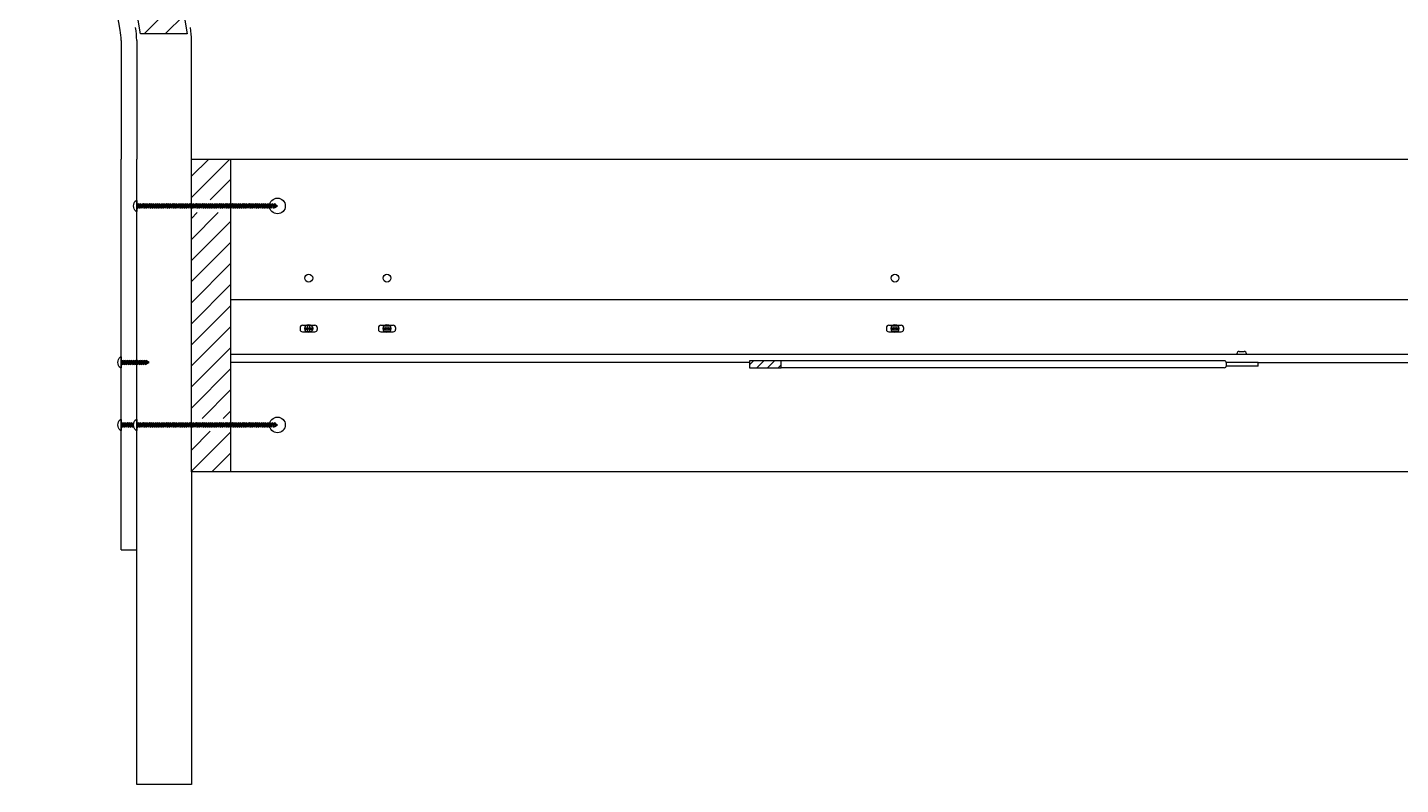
# Model space of a CAD drawing. Header units: millimetres. Extents: x 933 to 3262, y 580 to 1336.
# Drawn here: x 1985.3 to 2073.1, y 842.9 to 891.3 of the extents above; entities that cross this region are included whole.
import ezdxf

# ---------------------------------------------------------------- set-up
doc = ezdxf.new("R2010")
doc.units = ezdxf.units.MM
for name, color, linetype in [('A-FURN', 8, 'Continuous'), ('CAMPITURA', 253, 'Continuous'), ('Viti', 90, 'Continuous')]:
    doc.layers.add(name, color=color, linetype=linetype)
pattern_1 = [(45, (63.6199, 133.6698), (-0.6735192, 0.6735192), [])]

msp = doc.modelspace()

# ---------------------------------------------------------------- hatches: boundary and pattern name
at = {"layer": 'CAMPITURA'}
h = msp.add_hatch(dxfattribs=at)
h.set_pattern_fill('ANSI31', color=256, scale=0.3)
h.set_pattern_definition(pattern_1)
h.paths.add_polyline_path([(1989.62, 908.171), (1991.338, 908.171), (1991.338, 907.696), (1989.701, 907.696), (1991.324, 898.162), (1992.036, 898.162), (1992.036, 897.687), (1991.405, 897.687), (1992.556, 890.929), (1995.556, 890.929), (1991.81, 912.929), (1988.81, 912.929)])
h.paths.add_polyline_path([(1992.058, 894.079), (1992.117, 894.022), (1992.194, 894.022), (1992.194, 894.079), (1992.253, 894.022), (1992.329, 894.022), (1992.329, 894.079), (1992.388, 894.022), (1992.465, 894.022), (1992.465, 894.079), (1992.524, 894.022), (1992.601, 894.022), (1992.601, 894.079), (1992.66, 894.022), (1992.736, 894.022), (1992.736, 894.079), (1992.795, 894.022), (1992.872, 894.022), (1992.872, 894.079), (1992.931, 894.022), (1993.007, 894.022), (1993.007, 894.079), (1993.066, 894.022), (1993.143, 894.022), (1993.143, 894.079), (1993.202, 894.022), (1993.278, 894.022), (1993.278, 894.079), (1993.338, 894.022), (1993.414, 894.022), (1993.414, 894.079), (1993.478, 894.005), (1993.609, 893.929), (1993.447, 893.836), (1993.387, 893.836), (1993.387, 893.78), (1993.328, 893.836), (1993.278, 894.022), (1993.202, 894.022), (1993.252, 893.836), (1993.252, 893.78), (1993.193, 893.836), (1993.143, 894.022), (1993.066, 894.022), (1993.116, 893.836), (1993.116, 893.78), (1993.057, 893.836), (1993.007, 894.022), (1992.931, 894.022), (1992.981, 893.836), (1992.981, 893.78), (1992.922, 893.836), (1992.872, 894.022), (1992.795, 894.022), (1992.845, 893.836), (1992.845, 893.78), (1992.786, 893.836), (1992.736, 894.022), (1992.66, 894.022), (1992.71, 893.836), (1992.71, 893.78), (1992.65, 893.836), (1992.601, 894.022), (1992.524, 894.022), (1992.574, 893.836), (1992.574, 893.78), (1992.515, 893.836), (1992.465, 894.022), (1992.388, 894.022), (1992.438, 893.836), (1992.438, 893.78), (1992.379, 893.836), (1992.329, 894.022), (1992.253, 894.022), (1992.303, 893.836), (1992.303, 893.78), (1992.244, 893.836), (1992.194, 894.022), (1992.117, 894.022), (1992.167, 893.836), (1992.167, 893.78), (1992.108, 893.836), (1992.058, 894.022)], flags=16)
h = msp.add_hatch(dxfattribs=at)
h.set_pattern_fill('ANSI31', color=256, scale=0.3)
h.set_pattern_definition(pattern_1)
h.paths.add_polyline_path([(1998.324, 882.929), (1995.824, 882.929), (1995.824, 880.32), (1998.324, 880.32)])
h.paths.add_polyline_path([(1998.324, 879.504), (1995.824, 879.504), (1995.824, 866.349), (1998.324, 866.349)])
h.paths.add_polyline_path([(1998.324, 865.518), (1995.824, 865.518), (1995.824, 862.929), (1997.824, 862.929), (1998.324, 862.929)])
at = {"layer": 'Viti'}
h = msp.add_hatch(dxfattribs=at)
h.set_pattern_fill('ANSI31', color=256, scale=0.15)
h.set_pattern_definition([(45, (54.10245, 133.66975), (-0.3367596, 0.3367596), [])])
h.paths.add_polyline_path([(2033.529, 869.579), (2033.529, 870.029), (2031.506, 870.029), (2031.506, 869.579)])

# ---------------------------------------------------------------- linework, layer by layer
at = {"layer": 'A-FURN'}
for p, q in [((1991.267, 891.179), (1985.338, 925.929)), ((1991.324, 890.506), (1991.324, 882.929)), ((1992.324, 890.506), (1992.324, 882.929)), ((1995.824, 882.929), (1995.824, 890.506)), ((1991.324, 857.929), (1991.324, 882.929)), ((1992.324, 842.929), (1992.324, 882.929)), ((1998.324, 882.929), (2199.289, 882.929)), ((2199.289, 873.929), (1998.324, 873.929)), ((1995.824, 862.929), (1995.824, 842.929)), ((2201.789, 862.929), (1998.324, 862.929)), ((1991.324, 857.929), (1992.324, 857.929)), ((1995.824, 842.929), (1992.324, 842.929))]:
    msp.add_line(p, q, dxfattribs=at)
for points in [[(1991.81, 912.929), (1995.556, 890.929), (1992.556, 890.929), (1988.81, 912.929)], [(1997.824, 862.929), (1995.824, 862.929), (1995.824, 882.929), (1998.324, 882.929), (1998.324, 862.929)]]:
    msp.add_lwpolyline(points, close=True, dxfattribs=at)
for centre, radius in [((1987.324, 890.506), 4), ((1987.324, 890.506), 5), ((1990.824, 890.506), 5)]:
    msp.add_arc(centre, radius, 0, 9.6824, dxfattribs=at)
at = {"layer": 'Viti'}
for p, q in [((1992.324, 879.836), (1992.349, 879.836)), ((1992.358, 880.022), (1992.434, 880.022)), ((1992.408, 879.836), (1992.484, 879.836)), ((1992.494, 880.022), (1992.57, 880.022)), ((1992.543, 879.836), (1992.62, 879.836)), ((1992.629, 880.022), (1992.706, 880.022)), ((1992.765, 880.022), (1992.841, 880.022)), ((1992.9, 880.022), (1992.977, 880.022)), ((1993.036, 880.022), (1993.112, 880.022)), ((1993.171, 880.022), (1993.248, 880.022)), ((1993.307, 880.022), (1993.384, 880.022)), ((1993.443, 880.022), (1993.519, 880.022)), ((1993.578, 880.022), (1993.655, 880.022)), ((1993.714, 880.022), (1993.79, 880.022)), ((1993.849, 880.022), (1993.926, 880.022)), ((1993.985, 880.022), (1994.061, 880.022)), ((1994.121, 880.022), (1994.197, 880.022)), ((1994.256, 880.022), (1994.333, 880.022)), ((1994.392, 880.022), (1994.468, 880.022)), ((1994.527, 880.022), (1994.604, 880.022)), ((1994.663, 880.022), (1994.739, 880.022)), ((1994.798, 880.022), (1994.875, 880.022)), ((1994.934, 880.022), (1995.011, 880.022)), ((1995.07, 880.022), (1995.146, 880.022)), ((1995.205, 880.022), (1995.282, 880.022)), ((1995.341, 880.022), (1995.417, 880.022)), ((1995.476, 880.022), (1995.553, 880.022)), ((1995.612, 880.022), (1995.688, 880.022)), ((1995.748, 880.022), (1995.824, 880.022)), ((1995.883, 880.022), (1995.959, 880.022)), ((1996.019, 880.022), (1996.095, 880.022)), ((1996.154, 880.022), (1996.231, 880.022)), ((1996.29, 880.022), (1996.366, 880.022)), ((1996.425, 880.022), (1996.502, 880.022)), ((1996.561, 880.022), (1996.637, 880.022)), ((1996.696, 880.022), (1996.773, 880.022)), ((1996.832, 880.022), (1996.908, 880.022)), ((1996.967, 880.022), (1997.044, 880.022)), ((1997.103, 880.022), (1997.179, 880.022)), ((1997.238, 880.022), (1997.315, 880.022)), ((1997.374, 880.022), (1997.45, 880.022)), ((1997.51, 880.022), (1997.586, 880.022)), ((1997.645, 880.022), (1997.722, 880.022)), ((1997.781, 880.022), (1997.857, 880.022)), ((1997.916, 880.022), (1997.993, 880.022)), ((1998.052, 880.022), (1998.128, 880.022)), ((1998.187, 880.022), (1998.264, 880.022)), ((1998.323, 880.022), (1998.399, 880.022)), ((1998.458, 880.022), (1998.535, 880.022)), ((1998.594, 880.022), (1998.67, 880.022)), ((1998.729, 880.022), (1998.806, 880.022)), ((1998.865, 880.022), (1998.942, 880.022)), ((1999.001, 880.022), (1999.077, 880.022)), ((1999.136, 880.022), (1999.213, 880.022)), ((1999.272, 880.022), (1999.348, 880.022)), ((1999.407, 880.022), (1999.484, 880.022)), ((1999.543, 880.022), (1999.619, 880.022)), ((1999.678, 880.022), (1999.755, 880.022)), ((1999.814, 880.022), (1999.89, 880.022)), ((1999.949, 880.022), (2000.026, 880.022)), ((2000.085, 880.022), (2000.161, 880.022)), ((2000.221, 880.022), (2000.297, 880.022)), ((2000.356, 880.022), (2000.433, 880.022)), ((2000.492, 880.022), (2000.568, 880.022)), ((2000.627, 880.022), (2000.704, 880.022)), ((2000.763, 880.022), (2000.839, 880.022)), ((2000.898, 880.022), (2000.994, 880.022)), ((2001.053, 880.022), (2001.129, 880.022)), ((2002.768, 872.151), (2002.768, 872.034)), ((2002.918, 872.301), (2003.18, 872.301)), ((2002.918, 871.884), (2003.18, 871.884)), ((2003.113, 872.04), (2003.113, 872.145)), ((2003.113, 872.145), (2003.272, 872.145)), ((2003.272, 872.04), (2003.113, 872.04)), ((2003.272, 872.145), (2003.272, 872.301)), ((2003.272, 872.301), (2003.376, 872.301)), ((2003.376, 872.04), (2003.272, 872.145)), ((2003.376, 872.145), (2003.272, 872.04)), ((2003.272, 871.884), (2003.272, 872.04)), ((2003.376, 871.884), (2003.272, 871.884)), ((2003.376, 872.301), (2003.376, 872.145)), ((2003.376, 872.145), (2003.531, 872.145)), ((2003.376, 872.04), (2003.376, 871.884)), ((2003.531, 872.04), (2003.376, 872.04)), ((2003.455, 872.301), (2003.718, 872.301)), ((2003.455, 871.884), (2003.718, 871.884)), ((2003.531, 872.145), (2003.531, 872.04)), ((2003.868, 872.151), (2003.868, 872.034)), ((2007.774, 872.151), (2007.774, 872.034)), ((2007.924, 872.301), (2008.186, 872.301)), ((2007.924, 871.884), (2008.186, 871.884)), ((2008.113, 872.04), (2008.113, 872.145)), ((2008.113, 872.145), (2008.272, 872.145)), ((2008.272, 872.04), (2008.113, 872.04)), ((2008.272, 872.145), (2008.272, 872.301)), ((2008.272, 872.301), (2008.376, 872.301)), ((2008.376, 872.04), (2008.272, 872.145)), ((2008.376, 872.145), (2008.272, 872.04)), ((2008.272, 871.884), (2008.272, 872.04)), ((2008.376, 871.884), (2008.272, 871.884)), ((2008.376, 872.301), (2008.376, 872.145)), ((2008.376, 872.145), (2008.531, 872.145)), ((2008.376, 872.04), (2008.376, 871.884)), ((2008.531, 872.04), (2008.376, 872.04)), ((2008.462, 872.301), (2008.724, 872.301)), ((2008.462, 871.884), (2008.724, 871.884)), ((2008.531, 872.145), (2008.531, 872.04)), ((2008.874, 872.151), (2008.874, 872.034)), ((2040.257, 872.151), (2040.257, 872.034)), ((2040.407, 872.301), (2040.669, 872.301)), ((2040.407, 871.884), (2040.669, 871.884)), ((2040.596, 872.04), (2040.596, 872.145)), ((2040.596, 872.145), (2040.754, 872.145)), ((2040.754, 872.04), (2040.596, 872.04)), ((2040.754, 872.145), (2040.754, 872.301)), ((2040.754, 872.301), (2040.859, 872.301)), ((2040.859, 872.04), (2040.754, 872.145)), ((2040.859, 872.145), (2040.754, 872.04)), ((2040.754, 871.884), (2040.754, 872.04)), ((2040.859, 871.884), (2040.754, 871.884)), ((2040.859, 872.301), (2040.859, 872.145)), ((2040.859, 872.145), (2041.013, 872.145)), ((2040.859, 872.04), (2040.859, 871.884)), ((2041.013, 872.04), (2040.859, 872.04)), ((2040.945, 872.301), (2041.207, 872.301)), ((2040.945, 871.884), (2041.207, 871.884)), ((2041.013, 872.145), (2041.013, 872.04)), ((2041.357, 872.151), (2041.357, 872.034)), ((2199.289, 870.429), (1998.324, 870.429)), ((2062.675, 870.429), (2062.675, 870.479)), ((2062.675, 870.429), (2062.675, 870.479)), ((2062.825, 870.629), (2063.125, 870.629)), ((2062.825, 870.629), (2063.125, 870.629)), ((2063.275, 870.479), (2063.275, 870.429)), ((2063.275, 870.479), (2063.275, 870.429)), ((1991.324, 869.836), (1991.349, 869.836)), ((1991.358, 870.022), (1991.434, 870.022)), ((1991.408, 869.836), (1991.484, 869.836)), ((1991.494, 870.022), (1991.57, 870.022)), ((1991.543, 869.836), (1991.62, 869.836)), ((1991.629, 870.022), (1991.706, 870.022)), ((1991.765, 870.022), (1991.841, 870.022)), ((1991.9, 870.022), (1991.977, 870.022)), ((1992.036, 870.022), (1992.112, 870.022)), ((1992.171, 870.022), (1992.248, 870.022)), ((1992.307, 870.022), (1992.384, 870.022)), ((1992.443, 870.022), (1992.519, 870.022)), ((1992.578, 870.022), (1992.655, 870.022)), ((1992.714, 870.022), (1992.79, 870.022)), ((1992.849, 870.022), (1992.926, 870.022)), ((2031.506, 869.929), (1998.324, 869.929)), ((2061.853, 870.029), (2033.529, 870.029)), ((2061.853, 869.579), (2033.529, 869.579)), ((2064.022, 869.929), (2062.003, 869.929)), ((2062.003, 869.729), (2062.003, 869.879)), ((2064.022, 869.679), (2062.003, 869.679)), ((2064.022, 869.679), (2064.022, 869.929)), ((2133.591, 869.904), (2064.022, 869.904)), ((1991.324, 865.836), (1991.349, 865.836)), ((1991.358, 866.022), (1991.434, 866.022)), ((1991.408, 865.836), (1991.484, 865.836)), ((1991.494, 866.022), (1991.57, 866.022)), ((1991.543, 865.836), (1991.62, 865.836)), ((1991.629, 866.022), (1991.706, 866.022)), ((1991.765, 866.022), (1991.841, 866.022)), ((1991.9, 866.022), (1991.977, 866.022)), ((1992.036, 866.022), (1992.112, 866.022)), ((1992.324, 865.836), (1992.349, 865.836)), ((1992.358, 866.022), (1992.434, 866.022)), ((1992.408, 865.836), (1992.484, 865.836)), ((1992.494, 866.022), (1992.57, 866.022)), ((1992.543, 865.836), (1992.62, 865.836)), ((1992.629, 866.022), (1992.706, 866.022)), ((1992.765, 866.022), (1992.841, 866.022)), ((1992.9, 866.022), (1992.977, 866.022)), ((1993.036, 866.022), (1993.112, 866.022)), ((1993.171, 866.022), (1993.248, 866.022)), ((1993.307, 866.022), (1993.384, 866.022)), ((1993.443, 866.022), (1993.519, 866.022)), ((1993.578, 866.022), (1993.655, 866.022)), ((1993.714, 866.022), (1993.79, 866.022)), ((1993.849, 866.022), (1993.926, 866.022)), ((1993.985, 866.022), (1994.061, 866.022)), ((1994.121, 866.022), (1994.197, 866.022)), ((1994.256, 866.022), (1994.333, 866.022)), ((1994.392, 866.022), (1994.468, 866.022)), ((1994.527, 866.022), (1994.604, 866.022)), ((1994.663, 866.022), (1994.739, 866.022)), ((1994.798, 866.022), (1994.875, 866.022)), ((1994.934, 866.022), (1995.011, 866.022)), ((1995.07, 866.022), (1995.146, 866.022)), ((1995.205, 866.022), (1995.282, 866.022)), ((1995.341, 866.022), (1995.417, 866.022)), ((1995.476, 866.022), (1995.553, 866.022)), ((1995.612, 866.022), (1995.688, 866.022)), ((1995.748, 866.022), (1995.824, 866.022)), ((1995.883, 866.022), (1995.959, 866.022)), ((1996.019, 866.022), (1996.095, 866.022)), ((1996.154, 866.022), (1996.231, 866.022)), ((1996.29, 866.022), (1996.366, 866.022)), ((1996.425, 866.022), (1996.502, 866.022)), ((1996.561, 866.022), (1996.637, 866.022)), ((1996.696, 866.022), (1996.773, 866.022)), ((1996.832, 866.022), (1996.908, 866.022)), ((1996.967, 866.022), (1997.044, 866.022)), ((1997.103, 866.022), (1997.179, 866.022)), ((1997.238, 866.022), (1997.315, 866.022)), ((1997.374, 866.022), (1997.45, 866.022)), ((1997.51, 866.022), (1997.586, 866.022)), ((1997.645, 866.022), (1997.722, 866.022)), ((1997.781, 866.022), (1997.857, 866.022)), ((1997.916, 866.022), (1997.993, 866.022)), ((1998.052, 866.022), (1998.128, 866.022)), ((1998.187, 866.022), (1998.264, 866.022)), ((1998.323, 866.022), (1998.399, 866.022)), ((1998.458, 866.022), (1998.535, 866.022)), ((1998.594, 866.022), (1998.67, 866.022)), ((1998.729, 866.022), (1998.806, 866.022)), ((1998.865, 866.022), (1998.942, 866.022)), ((1999.001, 866.022), (1999.077, 866.022)), ((1999.136, 866.022), (1999.213, 866.022)), ((1999.272, 866.022), (1999.348, 866.022)), ((1999.407, 866.022), (1999.484, 866.022)), ((1999.543, 866.022), (1999.619, 866.022)), ((1999.678, 866.022), (1999.755, 866.022)), ((1999.814, 866.022), (1999.89, 866.022)), ((1999.949, 866.022), (2000.026, 866.022)), ((2000.085, 866.022), (2000.161, 866.022)), ((2000.221, 866.022), (2000.297, 866.022)), ((2000.356, 866.022), (2000.433, 866.022)), ((2000.492, 866.022), (2000.568, 866.022)), ((2000.627, 866.022), (2000.704, 866.022)), ((2000.763, 866.022), (2000.839, 866.022)), ((2000.898, 866.022), (2000.994, 866.022)), ((2001.053, 866.022), (2001.129, 866.022))]:
    msp.add_line(p, q, dxfattribs=at)
for points in [[(1992.324, 879.579), (1992.278, 879.579, -0.451416), (1992.278, 880.279), (1992.324, 880.279)], [(1991.324, 869.579), (1991.278, 869.579, -0.451416), (1991.278, 870.279), (1991.324, 870.279)], [(1991.324, 865.579), (1991.278, 865.579, -0.451416), (1991.278, 866.279), (1991.324, 866.279)], [(1992.324, 865.579), (1992.278, 865.579, -0.451416), (1992.278, 866.279), (1992.324, 866.279)]]:
    msp.add_lwpolyline(points, format="xyb", close=True, dxfattribs=at)
for points in [[(1992.324, 880.055), (1992.358, 880.022), (1992.408, 879.836), (1992.408, 879.78), (1992.324, 880.01)], [(1992.324, 879.929), (1992.349, 879.836), (1992.408, 879.78)], [(1992.434, 880.079), (1992.494, 880.022), (1992.543, 879.836), (1992.543, 879.78), (1992.434, 880.079), (1992.434, 880.022), (1992.484, 879.836), (1992.543, 879.78)], [(1992.57, 880.079), (1992.629, 880.022), (1992.679, 879.836), (1992.679, 879.78), (1992.57, 880.079), (1992.57, 880.022), (1992.62, 879.836), (1992.679, 879.78)], [(1992.706, 880.079), (1992.765, 880.022), (1992.815, 879.836), (1992.815, 879.78), (1992.706, 880.079), (1992.706, 880.022), (1992.756, 879.836), (1992.815, 879.78)], [(1992.841, 880.079), (1992.9, 880.022), (1992.95, 879.836), (1992.95, 879.78), (1992.841, 880.079), (1992.841, 880.022), (1992.891, 879.836), (1992.95, 879.78)], [(1992.977, 880.079), (1993.036, 880.022), (1993.086, 879.836), (1993.086, 879.78), (1992.977, 880.079), (1992.977, 880.022), (1993.027, 879.836), (1993.086, 879.78)], [(1993.112, 880.079), (1993.171, 880.022), (1993.221, 879.836), (1993.221, 879.78), (1993.112, 880.079), (1993.112, 880.022), (1993.162, 879.836), (1993.221, 879.78)], [(1993.248, 880.079), (1993.307, 880.022), (1993.357, 879.836), (1993.357, 879.78), (1993.248, 880.079), (1993.248, 880.022), (1993.298, 879.836), (1993.357, 879.78)], [(1993.384, 880.079), (1993.443, 880.022), (1993.493, 879.836), (1993.493, 879.78), (1993.384, 880.079), (1993.384, 880.022), (1993.433, 879.836), (1993.493, 879.78)], [(1993.519, 880.079), (1993.578, 880.022), (1993.628, 879.836), (1993.628, 879.78), (1993.519, 880.079), (1993.519, 880.022), (1993.569, 879.836), (1993.628, 879.78)], [(1993.655, 880.079), (1993.714, 880.022), (1993.764, 879.836), (1993.764, 879.78), (1993.655, 880.079), (1993.655, 880.022), (1993.705, 879.836), (1993.764, 879.78)], [(1993.79, 880.079), (1993.849, 880.022), (1993.899, 879.836), (1993.899, 879.78), (1993.79, 880.079), (1993.79, 880.022), (1993.84, 879.836), (1993.899, 879.78)], [(1993.926, 880.079), (1993.985, 880.022), (1994.035, 879.836), (1994.035, 879.78), (1993.926, 880.079), (1993.926, 880.022), (1993.976, 879.836), (1994.035, 879.78)], [(1994.061, 880.079), (1994.121, 880.022), (1994.17, 879.836), (1994.17, 879.78), (1994.061, 880.079), (1994.061, 880.022), (1994.111, 879.836), (1994.17, 879.78)], [(1994.197, 880.079), (1994.256, 880.022), (1994.306, 879.836), (1994.306, 879.78), (1994.197, 880.079), (1994.197, 880.022), (1994.247, 879.836), (1994.306, 879.78)], [(1994.333, 880.079), (1994.392, 880.022), (1994.442, 879.836), (1994.442, 879.78), (1994.333, 880.079), (1994.333, 880.022), (1994.383, 879.836), (1994.442, 879.78)], [(1994.468, 880.079), (1994.527, 880.022), (1994.577, 879.836), (1994.577, 879.78), (1994.468, 880.079), (1994.468, 880.022), (1994.518, 879.836), (1994.577, 879.78)], [(1994.604, 880.079), (1994.663, 880.022), (1994.713, 879.836), (1994.713, 879.78), (1994.604, 880.079), (1994.604, 880.022), (1994.654, 879.836), (1994.713, 879.78)], [(1994.739, 880.079), (1994.798, 880.022), (1994.848, 879.836), (1994.848, 879.78), (1994.739, 880.079), (1994.739, 880.022), (1994.789, 879.836), (1994.848, 879.78)], [(1994.875, 880.079), (1994.934, 880.022), (1994.984, 879.836), (1994.984, 879.78), (1994.875, 880.079), (1994.875, 880.022), (1994.925, 879.836), (1994.984, 879.78)], [(1995.011, 880.079), (1995.07, 880.022), (1995.12, 879.836), (1995.12, 879.78), (1995.011, 880.079), (1995.011, 880.022), (1995.06, 879.836), (1995.12, 879.78)], [(1995.146, 880.079), (1995.205, 880.022), (1995.255, 879.836), (1995.255, 879.78), (1995.146, 880.079), (1995.146, 880.022), (1995.196, 879.836), (1995.255, 879.78)], [(1995.282, 880.079), (1995.341, 880.022), (1995.391, 879.836), (1995.391, 879.78), (1995.282, 880.079), (1995.282, 880.022), (1995.332, 879.836), (1995.391, 879.78)], [(1995.417, 880.079), (1995.476, 880.022), (1995.526, 879.836), (1995.526, 879.78), (1995.417, 880.079), (1995.417, 880.022), (1995.467, 879.836), (1995.526, 879.78)], [(1995.553, 880.079), (1995.612, 880.022), (1995.662, 879.836), (1995.662, 879.78), (1995.553, 880.079), (1995.553, 880.022), (1995.603, 879.836), (1995.662, 879.78)], [(1995.688, 880.079), (1995.748, 880.022), (1995.797, 879.836), (1995.797, 879.78), (1995.688, 880.079), (1995.688, 880.022), (1995.738, 879.836), (1995.797, 879.78)], [(1995.824, 880.079), (1995.883, 880.022), (1995.933, 879.836), (1995.933, 879.78), (1995.824, 880.079), (1995.824, 880.022), (1995.874, 879.836), (1995.933, 879.78)], [(1995.959, 880.079), (1996.019, 880.022), (1996.068, 879.836), (1996.068, 879.78), (1995.959, 880.079), (1995.959, 880.022), (1996.009, 879.836), (1996.068, 879.78)], [(1996.095, 880.079), (1996.154, 880.022), (1996.204, 879.836), (1996.204, 879.78), (1996.095, 880.079), (1996.095, 880.022), (1996.145, 879.836), (1996.204, 879.78)], [(1996.231, 880.079), (1996.29, 880.022), (1996.34, 879.836), (1996.34, 879.78), (1996.231, 880.079), (1996.231, 880.022), (1996.28, 879.836), (1996.34, 879.78)], [(1996.366, 880.079), (1996.425, 880.022), (1996.475, 879.836), (1996.475, 879.78), (1996.366, 880.079), (1996.366, 880.022), (1996.416, 879.836), (1996.475, 879.78)], [(1996.502, 880.079), (1996.561, 880.022), (1996.611, 879.836), (1996.611, 879.78), (1996.502, 880.079), (1996.502, 880.022), (1996.551, 879.836), (1996.611, 879.78)], [(1996.637, 880.079), (1996.696, 880.022), (1996.746, 879.836), (1996.746, 879.78), (1996.637, 880.079), (1996.637, 880.022), (1996.687, 879.836), (1996.746, 879.78)], [(1996.773, 880.079), (1996.832, 880.022), (1996.882, 879.836), (1996.882, 879.78), (1996.773, 880.079), (1996.773, 880.022), (1996.823, 879.836), (1996.882, 879.78)], [(1996.908, 880.079), (1996.967, 880.022), (1997.017, 879.836), (1997.017, 879.78), (1996.908, 880.079), (1996.908, 880.022), (1996.958, 879.836), (1997.017, 879.78)], [(1997.044, 880.079), (1997.103, 880.022), (1997.153, 879.836), (1997.153, 879.78), (1997.044, 880.079), (1997.044, 880.022), (1997.094, 879.836), (1997.153, 879.78)], [(1997.179, 880.079), (1997.238, 880.022), (1997.288, 879.836), (1997.288, 879.78), (1997.179, 880.079), (1997.179, 880.022), (1997.229, 879.836), (1997.288, 879.78)], [(1997.315, 880.079), (1997.374, 880.022), (1997.424, 879.836), (1997.424, 879.78), (1997.315, 880.079), (1997.315, 880.022), (1997.365, 879.836), (1997.424, 879.78)], [(1997.45, 880.079), (1997.51, 880.022), (1997.559, 879.836), (1997.559, 879.78), (1997.45, 880.079), (1997.45, 880.022), (1997.5, 879.836), (1997.559, 879.78)], [(1997.586, 880.079), (1997.645, 880.022), (1997.695, 879.836), (1997.695, 879.78), (1997.586, 880.079), (1997.586, 880.022), (1997.636, 879.836), (1997.695, 879.78)], [(1997.722, 880.079), (1997.781, 880.022), (1997.831, 879.836), (1997.831, 879.78), (1997.722, 880.079), (1997.722, 880.022), (1997.772, 879.836), (1997.831, 879.78)], [(1997.857, 880.079), (1997.916, 880.022), (1997.966, 879.836), (1997.966, 879.78), (1997.857, 880.079), (1997.857, 880.022), (1997.907, 879.836), (1997.966, 879.78)], [(1997.993, 880.079), (1998.052, 880.022), (1998.102, 879.836), (1998.102, 879.78), (1997.993, 880.079), (1997.993, 880.022), (1998.043, 879.836), (1998.102, 879.78)], [(1998.128, 880.079), (1998.187, 880.022), (1998.237, 879.836), (1998.237, 879.78), (1998.128, 880.079), (1998.128, 880.022), (1998.178, 879.836), (1998.237, 879.78)], [(1998.264, 880.079), (1998.323, 880.022), (1998.373, 879.836), (1998.373, 879.78), (1998.264, 880.079), (1998.264, 880.022), (1998.314, 879.836), (1998.373, 879.78)], [(1998.399, 880.079), (1998.458, 880.022), (1998.508, 879.836), (1998.508, 879.78), (1998.399, 880.079), (1998.399, 880.022), (1998.449, 879.836), (1998.508, 879.78)], [(1998.535, 880.079), (1998.594, 880.022), (1998.644, 879.836), (1998.644, 879.78), (1998.535, 880.079), (1998.535, 880.022), (1998.585, 879.836), (1998.644, 879.78)], [(1998.67, 880.079), (1998.729, 880.022), (1998.779, 879.836), (1998.779, 879.78), (1998.67, 880.079), (1998.67, 880.022), (1998.72, 879.836), (1998.779, 879.78)], [(1998.806, 880.079), (1998.865, 880.022), (1998.915, 879.836), (1998.915, 879.78), (1998.806, 880.079), (1998.806, 880.022), (1998.856, 879.836), (1998.915, 879.78)], [(1998.942, 880.079), (1999.001, 880.022), (1999.051, 879.836), (1999.051, 879.78), (1998.942, 880.079), (1998.942, 880.022), (1998.991, 879.836), (1999.051, 879.78)], [(1999.077, 880.079), (1999.136, 880.022), (1999.186, 879.836), (1999.186, 879.78), (1999.077, 880.079), (1999.077, 880.022), (1999.127, 879.836), (1999.186, 879.78)], [(1999.213, 880.079), (1999.272, 880.022), (1999.322, 879.836), (1999.322, 879.78), (1999.213, 880.079), (1999.213, 880.022), (1999.262, 879.836), (1999.322, 879.78)], [(1999.348, 880.079), (1999.407, 880.022), (1999.457, 879.836), (1999.457, 879.78), (1999.348, 880.079), (1999.348, 880.022), (1999.398, 879.836), (1999.457, 879.78)], [(1999.484, 880.079), (1999.543, 880.022), (1999.593, 879.836), (1999.593, 879.78), (1999.484, 880.079), (1999.484, 880.022), (1999.534, 879.836), (1999.593, 879.78)], [(1999.619, 880.079), (1999.678, 880.022), (1999.728, 879.836), (1999.728, 879.78), (1999.619, 880.079), (1999.619, 880.022), (1999.669, 879.836), (1999.728, 879.78)], [(1999.755, 880.079), (1999.814, 880.022), (1999.864, 879.836), (1999.864, 879.78), (1999.755, 880.079), (1999.755, 880.022), (1999.805, 879.836), (1999.864, 879.78)], [(1999.89, 880.079), (1999.949, 880.022), (1999.999, 879.836), (1999.999, 879.78), (1999.89, 880.079), (1999.89, 880.022), (1999.94, 879.836), (1999.999, 879.78)], [(2000.026, 880.079), (2000.085, 880.022), (2000.135, 879.836), (2000.135, 879.78), (2000.026, 880.079), (2000.026, 880.022), (2000.076, 879.836), (2000.135, 879.78)], [(2000.161, 880.079), (2000.221, 880.022), (2000.27, 879.836), (2000.27, 879.78), (2000.161, 880.079), (2000.161, 880.022), (2000.211, 879.836), (2000.27, 879.78)], [(2000.297, 880.079), (2000.356, 880.022), (2000.406, 879.836), (2000.406, 879.78), (2000.297, 880.079), (2000.297, 880.022), (2000.347, 879.836), (2000.406, 879.78)], [(2000.433, 880.079), (2000.492, 880.022), (2000.542, 879.836), (2000.542, 879.78), (2000.433, 880.079), (2000.433, 880.022), (2000.483, 879.836), (2000.542, 879.78)], [(2000.568, 880.079), (2000.627, 880.022), (2000.677, 879.836), (2000.677, 879.78), (2000.568, 880.079), (2000.568, 880.022), (2000.618, 879.836), (2000.677, 879.78)], [(2000.704, 880.079), (2000.763, 880.022), (2000.813, 879.836), (2000.813, 879.78), (2000.704, 880.079), (2000.704, 880.022), (2000.754, 879.836), (2000.813, 879.78)], [(2000.839, 880.079), (2000.898, 880.022), (2000.948, 879.836), (2000.948, 879.78), (2000.839, 880.079), (2000.839, 880.022), (2000.889, 879.836), (2000.948, 879.78)], [(2000.994, 880.079), (2001.053, 880.022), (2001.103, 879.836), (2001.103, 879.78), (2000.994, 880.079), (2000.994, 880.022), (2001.044, 879.836), (2001.103, 879.78)], [(2001.103, 879.836), (2001.163, 879.836), (2001.324, 879.929), (2001.193, 880.005)], [(2001.129, 880.079), (2001.193, 880.005), (2001.2, 879.979), (2001.2, 879.885), (2001.129, 880.079), (2001.129, 880.022), (2001.155, 879.929), (2001.2, 879.885)], [(1991.324, 870.055), (1991.358, 870.022), (1991.408, 869.836), (1991.408, 869.78), (1991.324, 870.01)], [(1991.434, 870.079), (1991.494, 870.022), (1991.543, 869.836), (1991.543, 869.78), (1991.434, 870.079), (1991.434, 870.022), (1991.484, 869.836), (1991.543, 869.78)], [(1991.57, 870.079), (1991.629, 870.022), (1991.679, 869.836), (1991.679, 869.78), (1991.57, 870.079), (1991.57, 870.022), (1991.62, 869.836), (1991.679, 869.78)], [(1991.706, 870.079), (1991.765, 870.022), (1991.815, 869.836), (1991.815, 869.78), (1991.706, 870.079), (1991.706, 870.022), (1991.756, 869.836), (1991.815, 869.78)], [(1991.841, 870.079), (1991.9, 870.022), (1991.95, 869.836), (1991.95, 869.78), (1991.841, 870.079), (1991.841, 870.022), (1991.891, 869.836), (1991.95, 869.78)], [(1991.977, 870.079), (1992.036, 870.022), (1992.086, 869.836), (1992.086, 869.78), (1991.977, 870.079), (1991.977, 870.022), (1992.027, 869.836), (1992.086, 869.78)], [(1992.112, 870.079), (1992.171, 870.022), (1992.221, 869.836), (1992.221, 869.78), (1992.112, 870.079), (1992.112, 870.022), (1992.162, 869.836), (1992.221, 869.78)], [(1992.248, 870.079), (1992.307, 870.022), (1992.357, 869.836), (1992.357, 869.78), (1992.248, 870.079), (1992.248, 870.022), (1992.298, 869.836), (1992.357, 869.78)], [(1992.384, 870.079), (1992.443, 870.022), (1992.493, 869.836), (1992.493, 869.78), (1992.384, 870.079), (1992.384, 870.022), (1992.433, 869.836), (1992.493, 869.78)], [(1992.519, 870.079), (1992.578, 870.022), (1992.628, 869.836), (1992.628, 869.78), (1992.519, 870.079), (1992.519, 870.022), (1992.569, 869.836), (1992.628, 869.78)], [(1992.655, 870.079), (1992.714, 870.022), (1992.764, 869.836), (1992.764, 869.78), (1992.655, 870.079), (1992.655, 870.022), (1992.705, 869.836), (1992.764, 869.78)], [(1992.79, 870.079), (1992.849, 870.022), (1992.899, 869.836), (1992.899, 869.78), (1992.79, 870.079), (1992.79, 870.022), (1992.84, 869.836), (1992.899, 869.78)], [(1992.926, 870.079), (1992.99, 870.005), (1992.996, 869.979), (1992.996, 869.885), (1992.926, 870.079), (1992.926, 870.022), (1992.951, 869.929), (1992.996, 869.885)], [(1991.324, 869.929), (1991.349, 869.836), (1991.408, 869.78)], [(1992.899, 869.836), (1992.959, 869.836), (1993.12, 869.929), (1992.99, 870.005)], [(1991.324, 866.055), (1991.358, 866.022), (1991.408, 865.836), (1991.408, 865.78), (1991.324, 866.01)], [(1991.324, 865.929), (1991.349, 865.836), (1991.408, 865.78)], [(1991.434, 866.079), (1991.494, 866.022), (1991.543, 865.836), (1991.543, 865.78), (1991.434, 866.079), (1991.434, 866.022), (1991.484, 865.836), (1991.543, 865.78)], [(1991.57, 866.079), (1991.629, 866.022), (1991.679, 865.836), (1991.679, 865.78), (1991.57, 866.079), (1991.57, 866.022), (1991.62, 865.836), (1991.679, 865.78)], [(1991.706, 866.079), (1991.765, 866.022), (1991.815, 865.836), (1991.815, 865.78), (1991.706, 866.079), (1991.706, 866.022), (1991.756, 865.836), (1991.815, 865.78)], [(1991.841, 866.079), (1991.9, 866.022), (1991.95, 865.836), (1991.95, 865.78), (1991.841, 866.079), (1991.841, 866.022), (1991.891, 865.836), (1991.95, 865.78)], [(1991.977, 866.079), (1992.036, 866.022), (1992.086, 865.836), (1992.086, 865.78), (1991.977, 866.079), (1991.977, 866.022), (1992.027, 865.836), (1992.086, 865.78)], [(1992.112, 866.079), (1992.137, 866.055)], [(1992.131, 866.029), (1992.112, 866.079), (1992.112, 866.022), (1992.123, 865.983)], [(1992.324, 866.055), (1992.358, 866.022), (1992.408, 865.836), (1992.408, 865.78), (1992.324, 866.01)], [(1992.324, 865.929), (1992.349, 865.836), (1992.408, 865.78)], [(1992.434, 866.079), (1992.494, 866.022), (1992.543, 865.836), (1992.543, 865.78), (1992.434, 866.079), (1992.434, 866.022), (1992.484, 865.836), (1992.543, 865.78)], [(1992.57, 866.079), (1992.629, 866.022), (1992.679, 865.836), (1992.679, 865.78), (1992.57, 866.079), (1992.57, 866.022), (1992.62, 865.836), (1992.679, 865.78)], [(1992.706, 866.079), (1992.765, 866.022), (1992.815, 865.836), (1992.815, 865.78), (1992.706, 866.079), (1992.706, 866.022), (1992.756, 865.836), (1992.815, 865.78)], [(1992.841, 866.079), (1992.9, 866.022), (1992.95, 865.836), (1992.95, 865.78), (1992.841, 866.079), (1992.841, 866.022), (1992.891, 865.836), (1992.95, 865.78)], [(1992.977, 866.079), (1993.036, 866.022), (1993.086, 865.836), (1993.086, 865.78), (1992.977, 866.079), (1992.977, 866.022), (1993.027, 865.836), (1993.086, 865.78)], [(1993.112, 866.079), (1993.171, 866.022), (1993.221, 865.836), (1993.221, 865.78), (1993.112, 866.079), (1993.112, 866.022), (1993.162, 865.836), (1993.221, 865.78)], [(1993.248, 866.079), (1993.307, 866.022), (1993.357, 865.836), (1993.357, 865.78), (1993.248, 866.079), (1993.248, 866.022), (1993.298, 865.836), (1993.357, 865.78)], [(1993.384, 866.079), (1993.443, 866.022), (1993.493, 865.836), (1993.493, 865.78), (1993.384, 866.079), (1993.384, 866.022), (1993.433, 865.836), (1993.493, 865.78)], [(1993.519, 866.079), (1993.578, 866.022), (1993.628, 865.836), (1993.628, 865.78), (1993.519, 866.079), (1993.519, 866.022), (1993.569, 865.836), (1993.628, 865.78)], [(1993.655, 866.079), (1993.714, 866.022), (1993.764, 865.836), (1993.764, 865.78), (1993.655, 866.079), (1993.655, 866.022), (1993.705, 865.836), (1993.764, 865.78)], [(1993.79, 866.079), (1993.849, 866.022), (1993.899, 865.836), (1993.899, 865.78), (1993.79, 866.079), (1993.79, 866.022), (1993.84, 865.836), (1993.899, 865.78)], [(1993.926, 866.079), (1993.985, 866.022), (1994.035, 865.836), (1994.035, 865.78), (1993.926, 866.079), (1993.926, 866.022), (1993.976, 865.836), (1994.035, 865.78)], [(1994.061, 866.079), (1994.121, 866.022), (1994.17, 865.836), (1994.17, 865.78), (1994.061, 866.079), (1994.061, 866.022), (1994.111, 865.836), (1994.17, 865.78)], [(1994.197, 866.079), (1994.256, 866.022), (1994.306, 865.836), (1994.306, 865.78), (1994.197, 866.079), (1994.197, 866.022), (1994.247, 865.836), (1994.306, 865.78)], [(1994.333, 866.079), (1994.392, 866.022), (1994.442, 865.836), (1994.442, 865.78), (1994.333, 866.079), (1994.333, 866.022), (1994.383, 865.836), (1994.442, 865.78)], [(1994.468, 866.079), (1994.527, 866.022), (1994.577, 865.836), (1994.577, 865.78), (1994.468, 866.079), (1994.468, 866.022), (1994.518, 865.836), (1994.577, 865.78)], [(1994.604, 866.079), (1994.663, 866.022), (1994.713, 865.836), (1994.713, 865.78), (1994.604, 866.079), (1994.604, 866.022), (1994.654, 865.836), (1994.713, 865.78)], [(1994.739, 866.079), (1994.798, 866.022), (1994.848, 865.836), (1994.848, 865.78), (1994.739, 866.079), (1994.739, 866.022), (1994.789, 865.836), (1994.848, 865.78)], [(1994.875, 866.079), (1994.934, 866.022), (1994.984, 865.836), (1994.984, 865.78), (1994.875, 866.079), (1994.875, 866.022), (1994.925, 865.836), (1994.984, 865.78)], [(1995.011, 866.079), (1995.07, 866.022), (1995.12, 865.836), (1995.12, 865.78), (1995.011, 866.079), (1995.011, 866.022), (1995.06, 865.836), (1995.12, 865.78)], [(1995.146, 866.079), (1995.205, 866.022), (1995.255, 865.836), (1995.255, 865.78), (1995.146, 866.079), (1995.146, 866.022), (1995.196, 865.836), (1995.255, 865.78)], [(1995.282, 866.079), (1995.341, 866.022), (1995.391, 865.836), (1995.391, 865.78), (1995.282, 866.079), (1995.282, 866.022), (1995.332, 865.836), (1995.391, 865.78)], [(1995.417, 866.079), (1995.476, 866.022), (1995.526, 865.836), (1995.526, 865.78), (1995.417, 866.079), (1995.417, 866.022), (1995.467, 865.836), (1995.526, 865.78)], [(1995.553, 866.079), (1995.612, 866.022), (1995.662, 865.836), (1995.662, 865.78), (1995.553, 866.079), (1995.553, 866.022), (1995.603, 865.836), (1995.662, 865.78)], [(1995.688, 866.079), (1995.748, 866.022), (1995.797, 865.836), (1995.797, 865.78), (1995.688, 866.079), (1995.688, 866.022), (1995.738, 865.836), (1995.797, 865.78)], [(1995.824, 866.079), (1995.883, 866.022), (1995.933, 865.836), (1995.933, 865.78), (1995.824, 866.079), (1995.824, 866.022), (1995.874, 865.836), (1995.933, 865.78)], [(1995.959, 866.079), (1996.019, 866.022), (1996.068, 865.836), (1996.068, 865.78), (1995.959, 866.079), (1995.959, 866.022), (1996.009, 865.836), (1996.068, 865.78)], [(1996.095, 866.079), (1996.154, 866.022), (1996.204, 865.836), (1996.204, 865.78), (1996.095, 866.079), (1996.095, 866.022), (1996.145, 865.836), (1996.204, 865.78)], [(1996.231, 866.079), (1996.29, 866.022), (1996.34, 865.836), (1996.34, 865.78), (1996.231, 866.079), (1996.231, 866.022), (1996.28, 865.836), (1996.34, 865.78)], [(1996.366, 866.079), (1996.425, 866.022), (1996.475, 865.836), (1996.475, 865.78), (1996.366, 866.079), (1996.366, 866.022), (1996.416, 865.836), (1996.475, 865.78)], [(1996.502, 866.079), (1996.561, 866.022), (1996.611, 865.836), (1996.611, 865.78), (1996.502, 866.079), (1996.502, 866.022), (1996.551, 865.836), (1996.611, 865.78)], [(1996.637, 866.079), (1996.696, 866.022), (1996.746, 865.836), (1996.746, 865.78), (1996.637, 866.079), (1996.637, 866.022), (1996.687, 865.836), (1996.746, 865.78)], [(1996.773, 866.079), (1996.832, 866.022), (1996.882, 865.836), (1996.882, 865.78), (1996.773, 866.079), (1996.773, 866.022), (1996.823, 865.836), (1996.882, 865.78)], [(1996.908, 866.079), (1996.967, 866.022), (1997.017, 865.836), (1997.017, 865.78), (1996.908, 866.079), (1996.908, 866.022), (1996.958, 865.836), (1997.017, 865.78)], [(1997.044, 866.079), (1997.103, 866.022), (1997.153, 865.836), (1997.153, 865.78), (1997.044, 866.079), (1997.044, 866.022), (1997.094, 865.836), (1997.153, 865.78)], [(1997.179, 866.079), (1997.238, 866.022), (1997.288, 865.836), (1997.288, 865.78), (1997.179, 866.079), (1997.179, 866.022), (1997.229, 865.836), (1997.288, 865.78)], [(1997.315, 866.079), (1997.374, 866.022), (1997.424, 865.836), (1997.424, 865.78), (1997.315, 866.079), (1997.315, 866.022), (1997.365, 865.836), (1997.424, 865.78)], [(1997.45, 866.079), (1997.51, 866.022), (1997.559, 865.836), (1997.559, 865.78), (1997.45, 866.079), (1997.45, 866.022), (1997.5, 865.836), (1997.559, 865.78)], [(1997.586, 866.079), (1997.645, 866.022), (1997.695, 865.836), (1997.695, 865.78), (1997.586, 866.079), (1997.586, 866.022), (1997.636, 865.836), (1997.695, 865.78)], [(1997.722, 866.079), (1997.781, 866.022), (1997.831, 865.836), (1997.831, 865.78), (1997.722, 866.079), (1997.722, 866.022), (1997.772, 865.836), (1997.831, 865.78)], [(1997.857, 866.079), (1997.916, 866.022), (1997.966, 865.836), (1997.966, 865.78), (1997.857, 866.079), (1997.857, 866.022), (1997.907, 865.836), (1997.966, 865.78)], [(1997.993, 866.079), (1998.052, 866.022), (1998.102, 865.836), (1998.102, 865.78), (1997.993, 866.079), (1997.993, 866.022), (1998.043, 865.836), (1998.102, 865.78)], [(1998.128, 866.079), (1998.187, 866.022), (1998.237, 865.836), (1998.237, 865.78), (1998.128, 866.079), (1998.128, 866.022), (1998.178, 865.836), (1998.237, 865.78)], [(1998.264, 866.079), (1998.323, 866.022), (1998.373, 865.836), (1998.373, 865.78), (1998.264, 866.079), (1998.264, 866.022), (1998.314, 865.836), (1998.373, 865.78)], [(1998.399, 866.079), (1998.458, 866.022), (1998.508, 865.836), (1998.508, 865.78), (1998.399, 866.079), (1998.399, 866.022), (1998.449, 865.836), (1998.508, 865.78)], [(1998.535, 866.079), (1998.594, 866.022), (1998.644, 865.836), (1998.644, 865.78), (1998.535, 866.079), (1998.535, 866.022), (1998.585, 865.836), (1998.644, 865.78)], [(1998.67, 866.079), (1998.729, 866.022), (1998.779, 865.836), (1998.779, 865.78), (1998.67, 866.079), (1998.67, 866.022), (1998.72, 865.836), (1998.779, 865.78)], [(1998.806, 866.079), (1998.865, 866.022), (1998.915, 865.836), (1998.915, 865.78), (1998.806, 866.079), (1998.806, 866.022), (1998.856, 865.836), (1998.915, 865.78)], [(1998.942, 866.079), (1999.001, 866.022), (1999.051, 865.836), (1999.051, 865.78), (1998.942, 866.079), (1998.942, 866.022), (1998.991, 865.836), (1999.051, 865.78)], [(1999.077, 866.079), (1999.136, 866.022), (1999.186, 865.836), (1999.186, 865.78), (1999.077, 866.079), (1999.077, 866.022), (1999.127, 865.836), (1999.186, 865.78)], [(1999.213, 866.079), (1999.272, 866.022), (1999.322, 865.836), (1999.322, 865.78), (1999.213, 866.079), (1999.213, 866.022), (1999.262, 865.836), (1999.322, 865.78)], [(1999.348, 866.079), (1999.407, 866.022), (1999.457, 865.836), (1999.457, 865.78), (1999.348, 866.079), (1999.348, 866.022), (1999.398, 865.836), (1999.457, 865.78)], [(1999.484, 866.079), (1999.543, 866.022), (1999.593, 865.836), (1999.593, 865.78), (1999.484, 866.079), (1999.484, 866.022), (1999.534, 865.836), (1999.593, 865.78)], [(1999.619, 866.079), (1999.678, 866.022), (1999.728, 865.836), (1999.728, 865.78), (1999.619, 866.079), (1999.619, 866.022), (1999.669, 865.836), (1999.728, 865.78)], [(1999.755, 866.079), (1999.814, 866.022), (1999.864, 865.836), (1999.864, 865.78), (1999.755, 866.079), (1999.755, 866.022), (1999.805, 865.836), (1999.864, 865.78)], [(1999.89, 866.079), (1999.949, 866.022), (1999.999, 865.836), (1999.999, 865.78), (1999.89, 866.079), (1999.89, 866.022), (1999.94, 865.836), (1999.999, 865.78)], [(2000.026, 866.079), (2000.085, 866.022), (2000.135, 865.836), (2000.135, 865.78), (2000.026, 866.079), (2000.026, 866.022), (2000.076, 865.836), (2000.135, 865.78)], [(2000.161, 866.079), (2000.221, 866.022), (2000.27, 865.836), (2000.27, 865.78), (2000.161, 866.079), (2000.161, 866.022), (2000.211, 865.836), (2000.27, 865.78)], [(2000.297, 866.079), (2000.356, 866.022), (2000.406, 865.836), (2000.406, 865.78), (2000.297, 866.079), (2000.297, 866.022), (2000.347, 865.836), (2000.406, 865.78)], [(2000.433, 866.079), (2000.492, 866.022), (2000.542, 865.836), (2000.542, 865.78), (2000.433, 866.079), (2000.433, 866.022), (2000.483, 865.836), (2000.542, 865.78)], [(2000.568, 866.079), (2000.627, 866.022), (2000.677, 865.836), (2000.677, 865.78), (2000.568, 866.079), (2000.568, 866.022), (2000.618, 865.836), (2000.677, 865.78)], [(2000.704, 866.079), (2000.763, 866.022), (2000.813, 865.836), (2000.813, 865.78), (2000.704, 866.079), (2000.704, 866.022), (2000.754, 865.836), (2000.813, 865.78)], [(2000.839, 866.079), (2000.898, 866.022), (2000.948, 865.836), (2000.948, 865.78), (2000.839, 866.079), (2000.839, 866.022), (2000.889, 865.836), (2000.948, 865.78)], [(2000.994, 866.079), (2001.053, 866.022), (2001.103, 865.836), (2001.103, 865.78), (2000.994, 866.079), (2000.994, 866.022), (2001.044, 865.836), (2001.103, 865.78)], [(2001.103, 865.836), (2001.163, 865.836), (2001.324, 865.929), (2001.193, 866.005)], [(2001.129, 866.079), (2001.193, 866.005), (2001.2, 865.979), (2001.2, 865.885), (2001.129, 866.079), (2001.129, 866.022), (2001.155, 865.929), (2001.2, 865.885)]]:
    msp.add_lwpolyline(points, dxfattribs=at)
msp.add_lwpolyline([(2031.506, 869.579), (2033.529, 869.579), (2033.529, 870.029), (2031.506, 870.029)], close=True, dxfattribs=at)
for centre, radius in [((2001.324, 879.929), 0.5), ((2003.324, 875.315), 0.25), ((2008.324, 875.315), 0.25), ((2040.806, 875.315), 0.25), ((2003.324, 872.093), 0.25), ((2008.324, 872.093), 0.25), ((2040.806, 872.093), 0.25), ((2001.324, 865.929), 0.5)]:
    msp.add_circle(centre, radius, dxfattribs=at)
for centre, start, end in [((2002.918, 872.151), 90, 180), ((2002.918, 872.034), 180, 270), ((2003.718, 872.151), 0, 90), ((2003.718, 872.034), 270, 0), ((2007.924, 872.151), 90, 180), ((2007.924, 872.034), 180, 270), ((2008.724, 872.151), 0, 90), ((2008.724, 872.034), 270, 0), ((2040.407, 872.151), 90, 180), ((2040.407, 872.034), 180, 270), ((2041.207, 872.151), 0, 90), ((2041.207, 872.034), 270, 0), ((2062.825, 870.479), 90, 180), ((2062.825, 870.479), 90, 180), ((2063.125, 870.479), 0, 90), ((2063.125, 870.479), 0, 90), ((2061.853, 869.879), 0, 90), ((2061.853, 869.729), 270, 0)]:
    msp.add_arc(centre, 0.15, start, end, dxfattribs=at)

doc.saveas('drawing.dxf')
